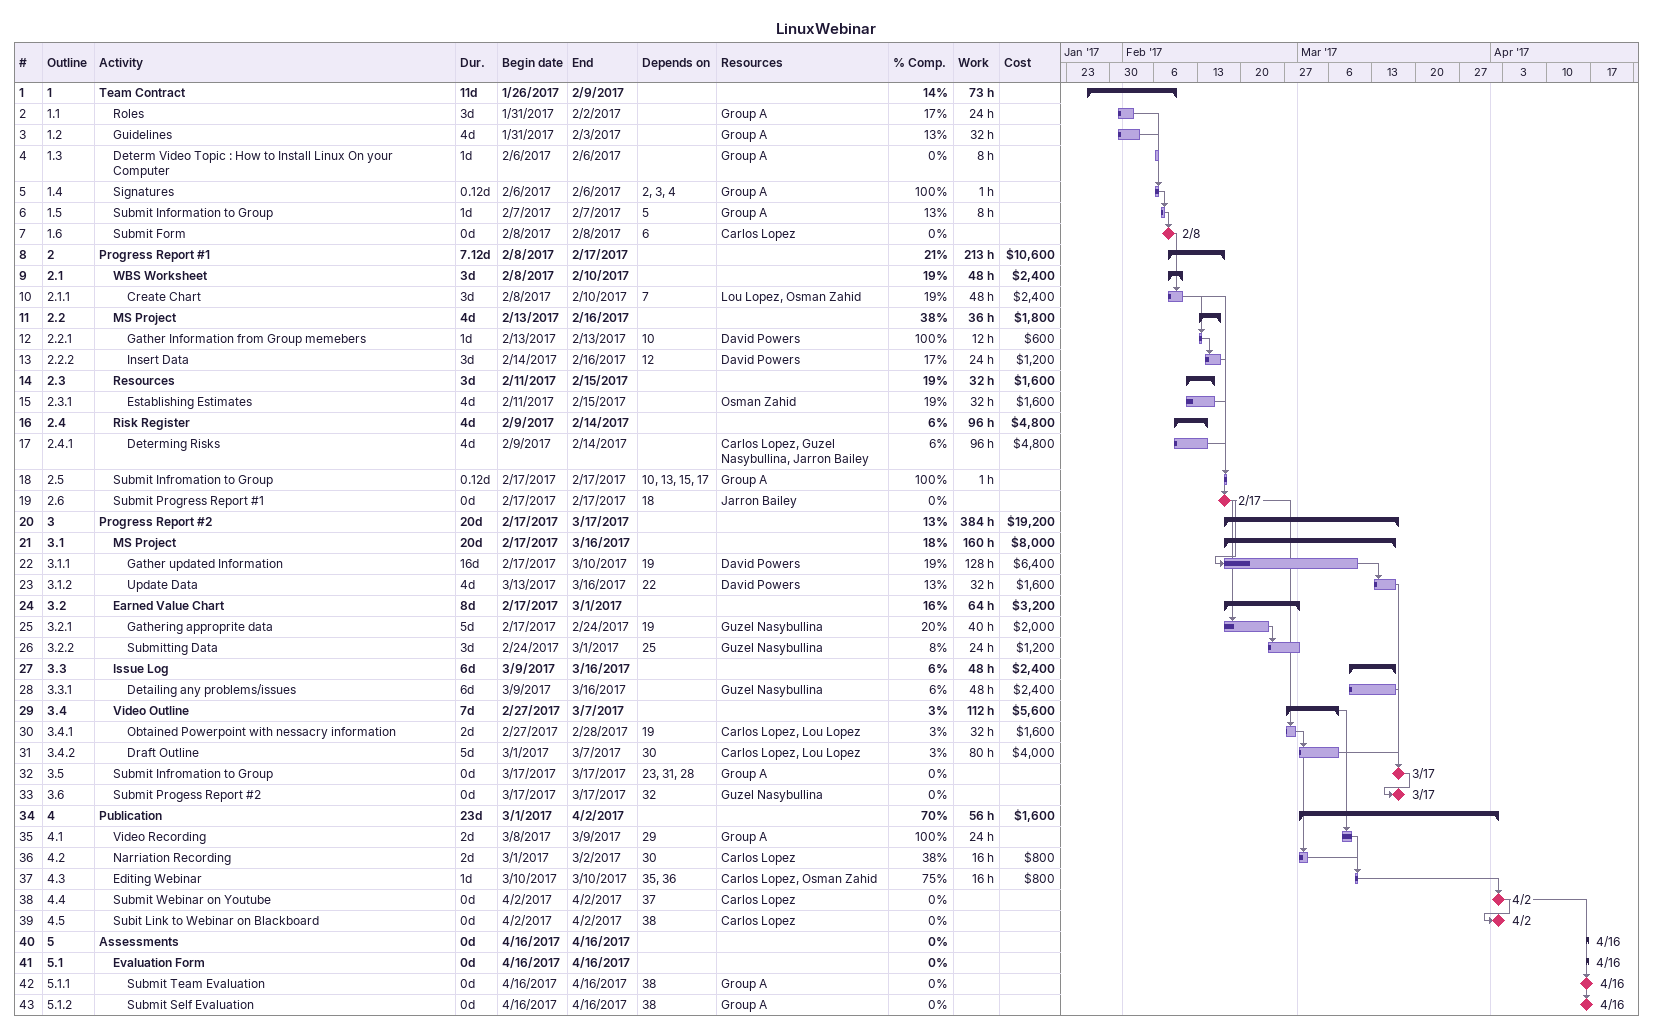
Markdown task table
LinuxWebinar

| ID | WBS | Task | Duration | Start | Finish | Predecessors | Resources | % complete | Work (h) | Cost ($) |
|---|---|---|---|---|---|---|---|---|---|---|
| 1 | 1 | **Team Contract** | 11d | 2017-01-26 | 2017-02-09 |  |  | 14 | 73 |  |
| 2 | 1.1 | Roles | 3d | 2017-01-31 | 2017-02-02 |  | Group A | 17 | 24 |  |
| 3 | 1.2 | Guidelines | 4d | 2017-01-31 | 2017-02-03 |  | Group A | 13 | 32 |  |
| 4 | 1.3 | Determ Video Topic : How to Install Linux On your Computer | 1d | 2017-02-06 | 2017-02-06 |  | Group A | 0 | 8 |  |
| 5 | 1.4 | Signatures | 0.12d | 2017-02-06 | 2017-02-06 | 2, 3, 4 | Group A | 100 | 1 |  |
| 6 | 1.5 | Submit Information to Group | 1d | 2017-02-07 | 2017-02-07 | 5 | Group A | 13 | 8 |  |
| 7 | 1.6 | Submit Form | 0d | 2017-02-08 | 2017-02-08 | 6 | Carlos Lopez | 0 |  |  |
| 8 | 2 | **Progress Report #1** | 7.12d | 2017-02-08 | 2017-02-17 |  |  | 21 | 213 | 10600 |
| 9 | 2.1 | **WBS Worksheet** | 3d | 2017-02-08 | 2017-02-10 |  |  | 19 | 48 | 2400 |
| 10 | 2.1.1 | Create Chart | 3d | 2017-02-08 | 2017-02-10 | 7 | Lou Lopez, Osman Zahid | 19 | 48 | 2400 |
| 11 | 2.2 | **MS Project** | 4d | 2017-02-13 | 2017-02-16 |  |  | 38 | 36 | 1800 |
| 12 | 2.2.1 | Gather Information from Group memebers | 1d | 2017-02-13 | 2017-02-13 | 10 | David Powers | 100 | 12 | 600 |
| 13 | 2.2.2 | Insert Data | 3d | 2017-02-14 | 2017-02-16 | 12 | David Powers | 17 | 24 | 1200 |
| 14 | 2.3 | **Resources** | 3d | 2017-02-11 | 2017-02-15 |  |  | 19 | 32 | 1600 |
| 15 | 2.3.1 | Establishing Estimates | 4d | 2017-02-11 | 2017-02-15 |  | Osman Zahid | 19 | 32 | 1600 |
| 16 | 2.4 | **Risk Register** | 4d | 2017-02-09 | 2017-02-14 |  |  | 6 | 96 | 4800 |
| 17 | 2.4.1 | Determing Risks | 4d | 2017-02-09 | 2017-02-14 |  | Carlos Lopez, Guzel Nasybullina, Jarron Bailey | 6 | 96 | 4800 |
| 18 | 2.5 | Submit Infromation to Group | 0.12d | 2017-02-17 | 2017-02-17 | 10, 13, 15, 17 | Group A | 100 | 1 |  |
| 19 | 2.6 | Submit Progress Report #1 | 0d | 2017-02-17 | 2017-02-17 | 18 | Jarron Bailey | 0 |  |  |
| 20 | 3 | **Progress Report #2** | 20d | 2017-02-17 | 2017-03-17 |  |  | 13 | 384 | 19200 |
| 21 | 3.1 | **MS Project** | 20d | 2017-02-17 | 2017-03-16 |  |  | 18 | 160 | 8000 |
| 22 | 3.1.1 | Gather updated Information | 16d | 2017-02-17 | 2017-03-10 | 19 | David Powers | 19 | 128 | 6400 |
| 23 | 3.1.2 | Update Data | 4d | 2017-03-13 | 2017-03-16 | 22 | David Powers | 13 | 32 | 1600 |
| 24 | 3.2 | **Earned Value Chart** | 8d | 2017-02-17 | 2017-03-01 |  |  | 16 | 64 | 3200 |
| 25 | 3.2.1 | Gathering approprite data | 5d | 2017-02-17 | 2017-02-24 | 19 | Guzel Nasybullina | 20 | 40 | 2000 |
| 26 | 3.2.2 | Submitting Data | 3d | 2017-02-24 | 2017-03-01 | 25 | Guzel Nasybullina | 8 | 24 | 1200 |
| 27 | 3.3 | **Issue Log** | 6d | 2017-03-09 | 2017-03-16 |  |  | 6 | 48 | 2400 |
| 28 | 3.3.1 | Detailing any problems/issues | 6d | 2017-03-09 | 2017-03-16 |  | Guzel Nasybullina | 6 | 48 | 2400 |
| 29 | 3.4 | **Video Outline** | 7d | 2017-02-27 | 2017-03-07 |  |  | 3 | 112 | 5600 |
| 30 | 3.4.1 | Obtained Powerpoint with nessacry information | 2d | 2017-02-27 | 2017-02-28 | 19 | Carlos Lopez, Lou Lopez | 3 | 32 | 1600 |
| 31 | 3.4.2 | Draft Outline | 5d | 2017-03-01 | 2017-03-07 | 30 | Carlos Lopez, Lou Lopez | 3 | 80 | 4000 |
| 32 | 3.5 | Submit Infromation to Group | 0d | 2017-03-17 | 2017-03-17 | 23, 31, 28 | Group A | 0 |  |  |
| 33 | 3.6 | Submit Progess Report #2 | 0d | 2017-03-17 | 2017-03-17 | 32 | Guzel Nasybullina | 0 |  |  |
| 34 | 4 | **Publication** | 23d | 2017-03-01 | 2017-04-02 |  |  | 70 | 56 | 1600 |
| 35 | 4.1 | Video Recording | 2d | 2017-03-08 | 2017-03-09 | 29 | Group A | 100 | 24 |  |
| 36 | 4.2 | Narriation Recording | 2d | 2017-03-01 | 2017-03-02 | 30 | Carlos Lopez | 38 | 16 | 800 |
| 37 | 4.3 | Editing Webinar | 1d | 2017-03-10 | 2017-03-10 | 35, 36 | Carlos Lopez, Osman Zahid | 75 | 16 | 800 |
| 38 | 4.4 | Submit Webinar on Youtube | 0d | 2017-04-02 | 2017-04-02 | 37 | Carlos Lopez | 0 |  |  |
| 39 | 4.5 | Subit Link to Webinar on Blackboard | 0d | 2017-04-02 | 2017-04-02 | 38 | Carlos Lopez | 0 |  |  |
| 40 | 5 | **Assessments** | 0d | 2017-04-16 | 2017-04-16 |  |  | 0 |  |  |
| 41 | 5.1 | **Evaluation Form** | 0d | 2017-04-16 | 2017-04-16 |  |  | 0 |  |  |
| 42 | 5.1.1 | Submit Team Evaluation | 0d | 2017-04-16 | 2017-04-16 | 38 | Group A | 0 |  |  |
| 43 | 5.1.2 | Submit Self Evaluation | 0d | 2017-04-16 | 2017-04-16 | 38 | Group A | 0 |  |  |
